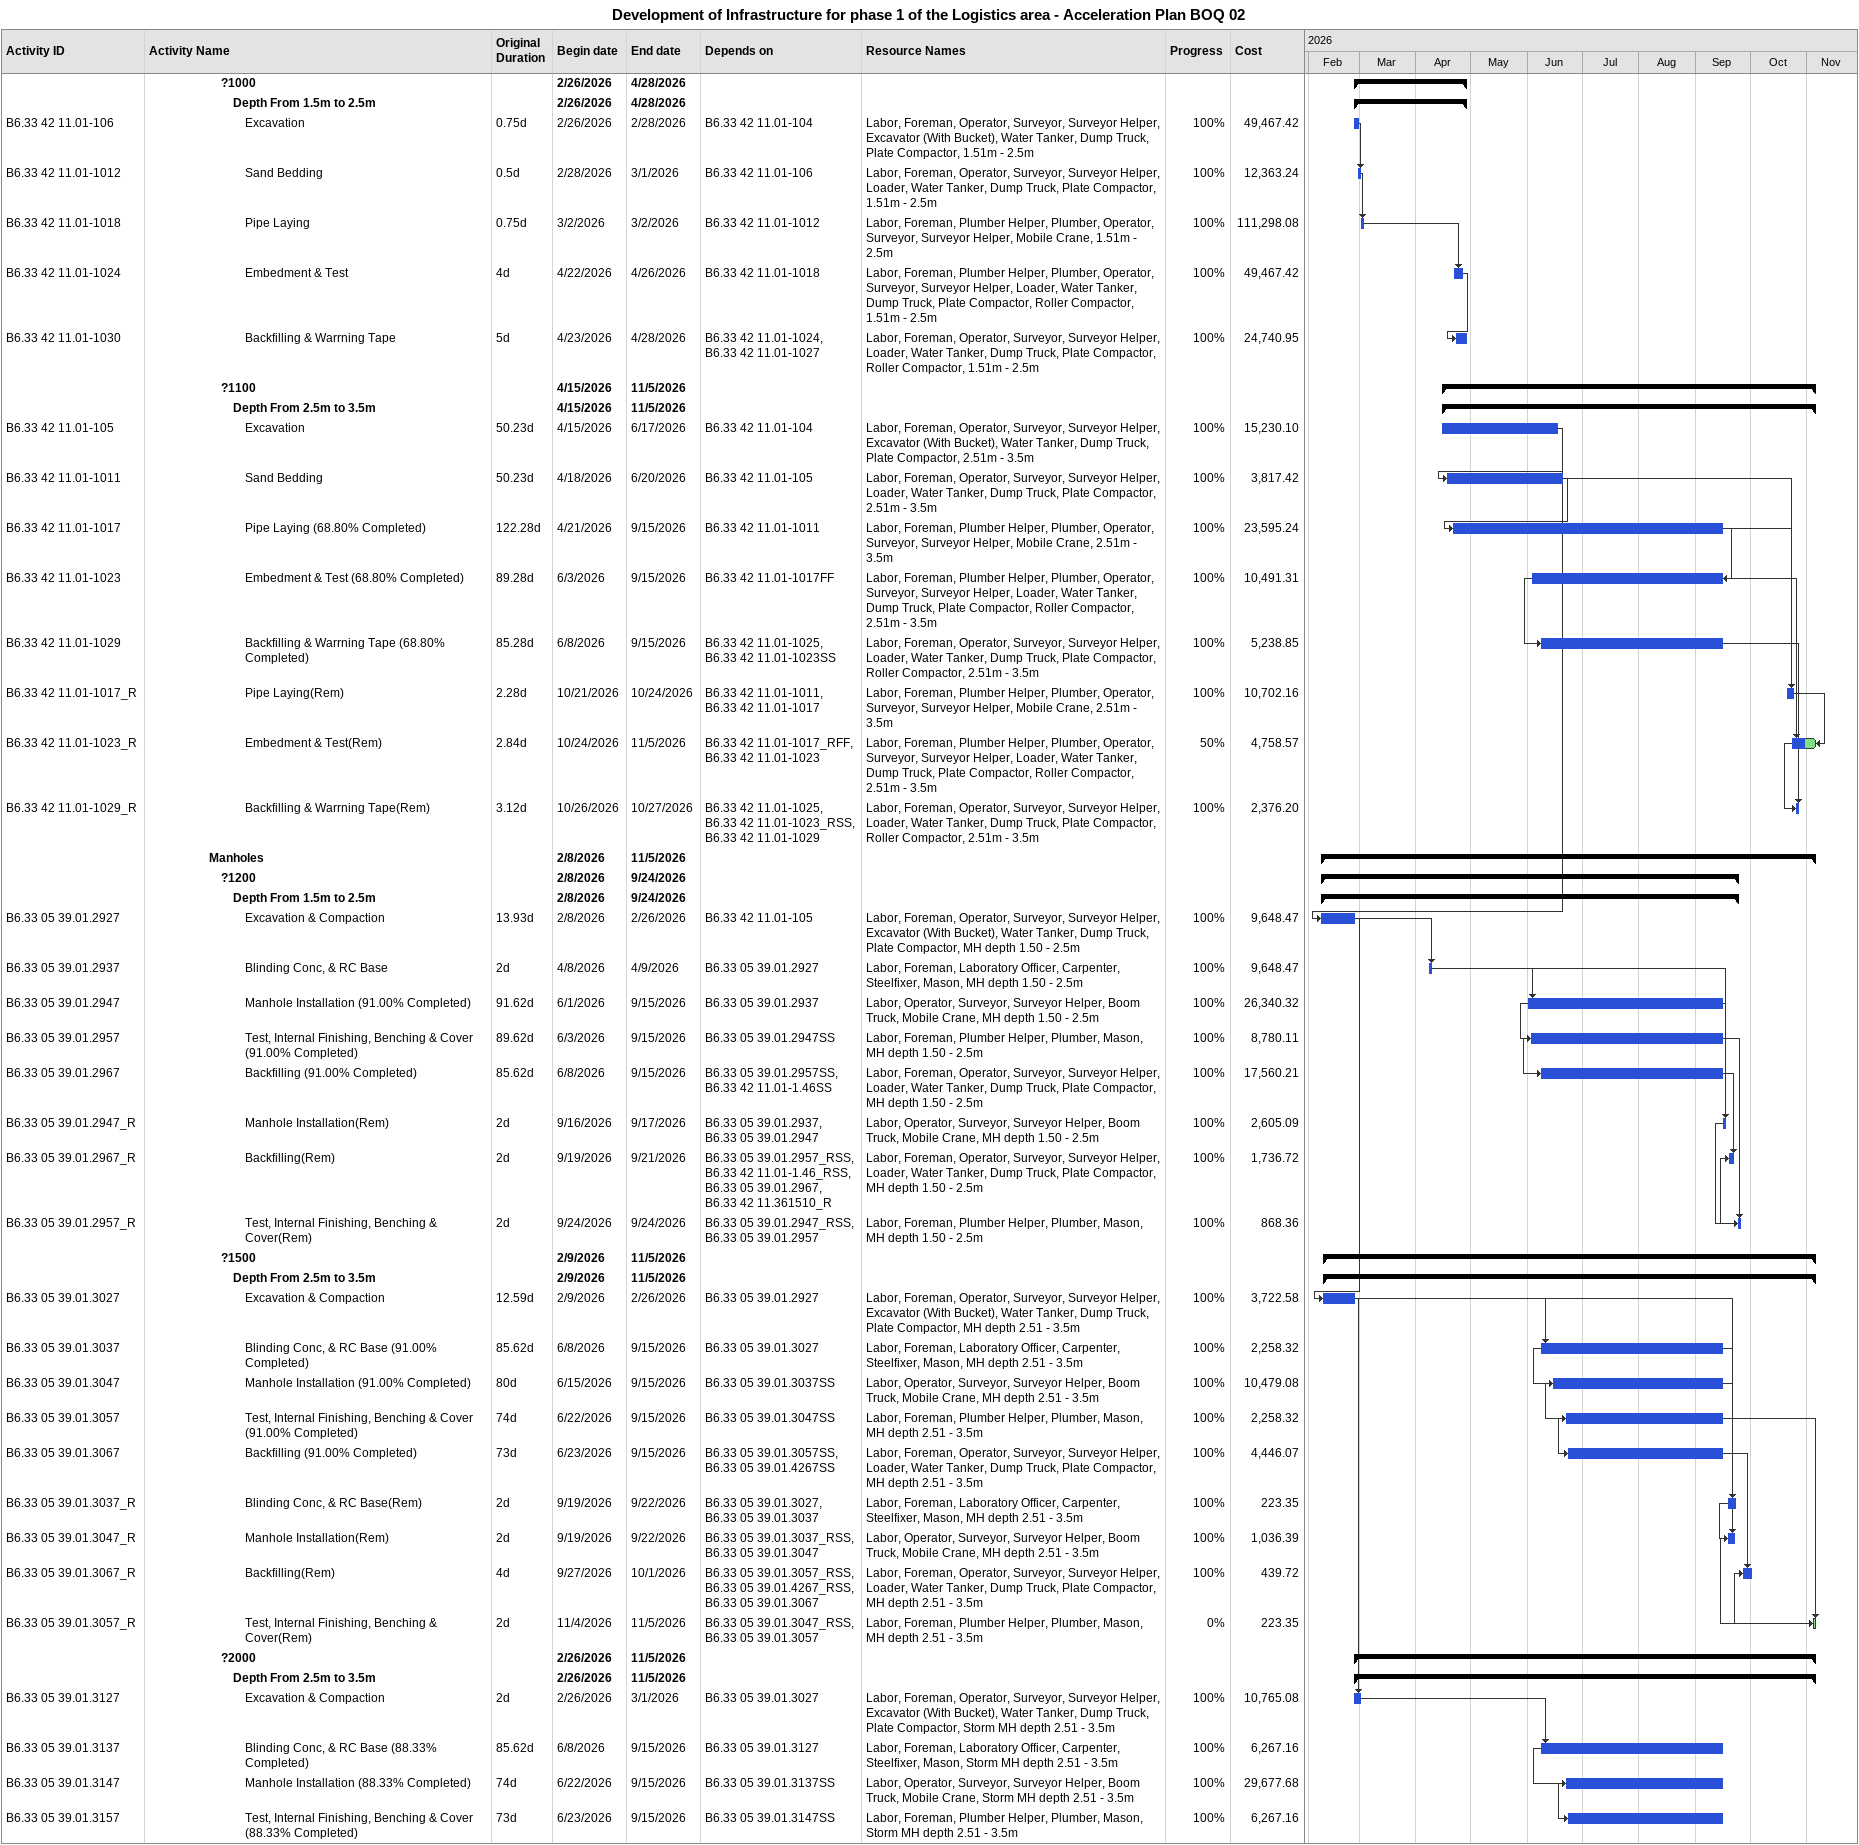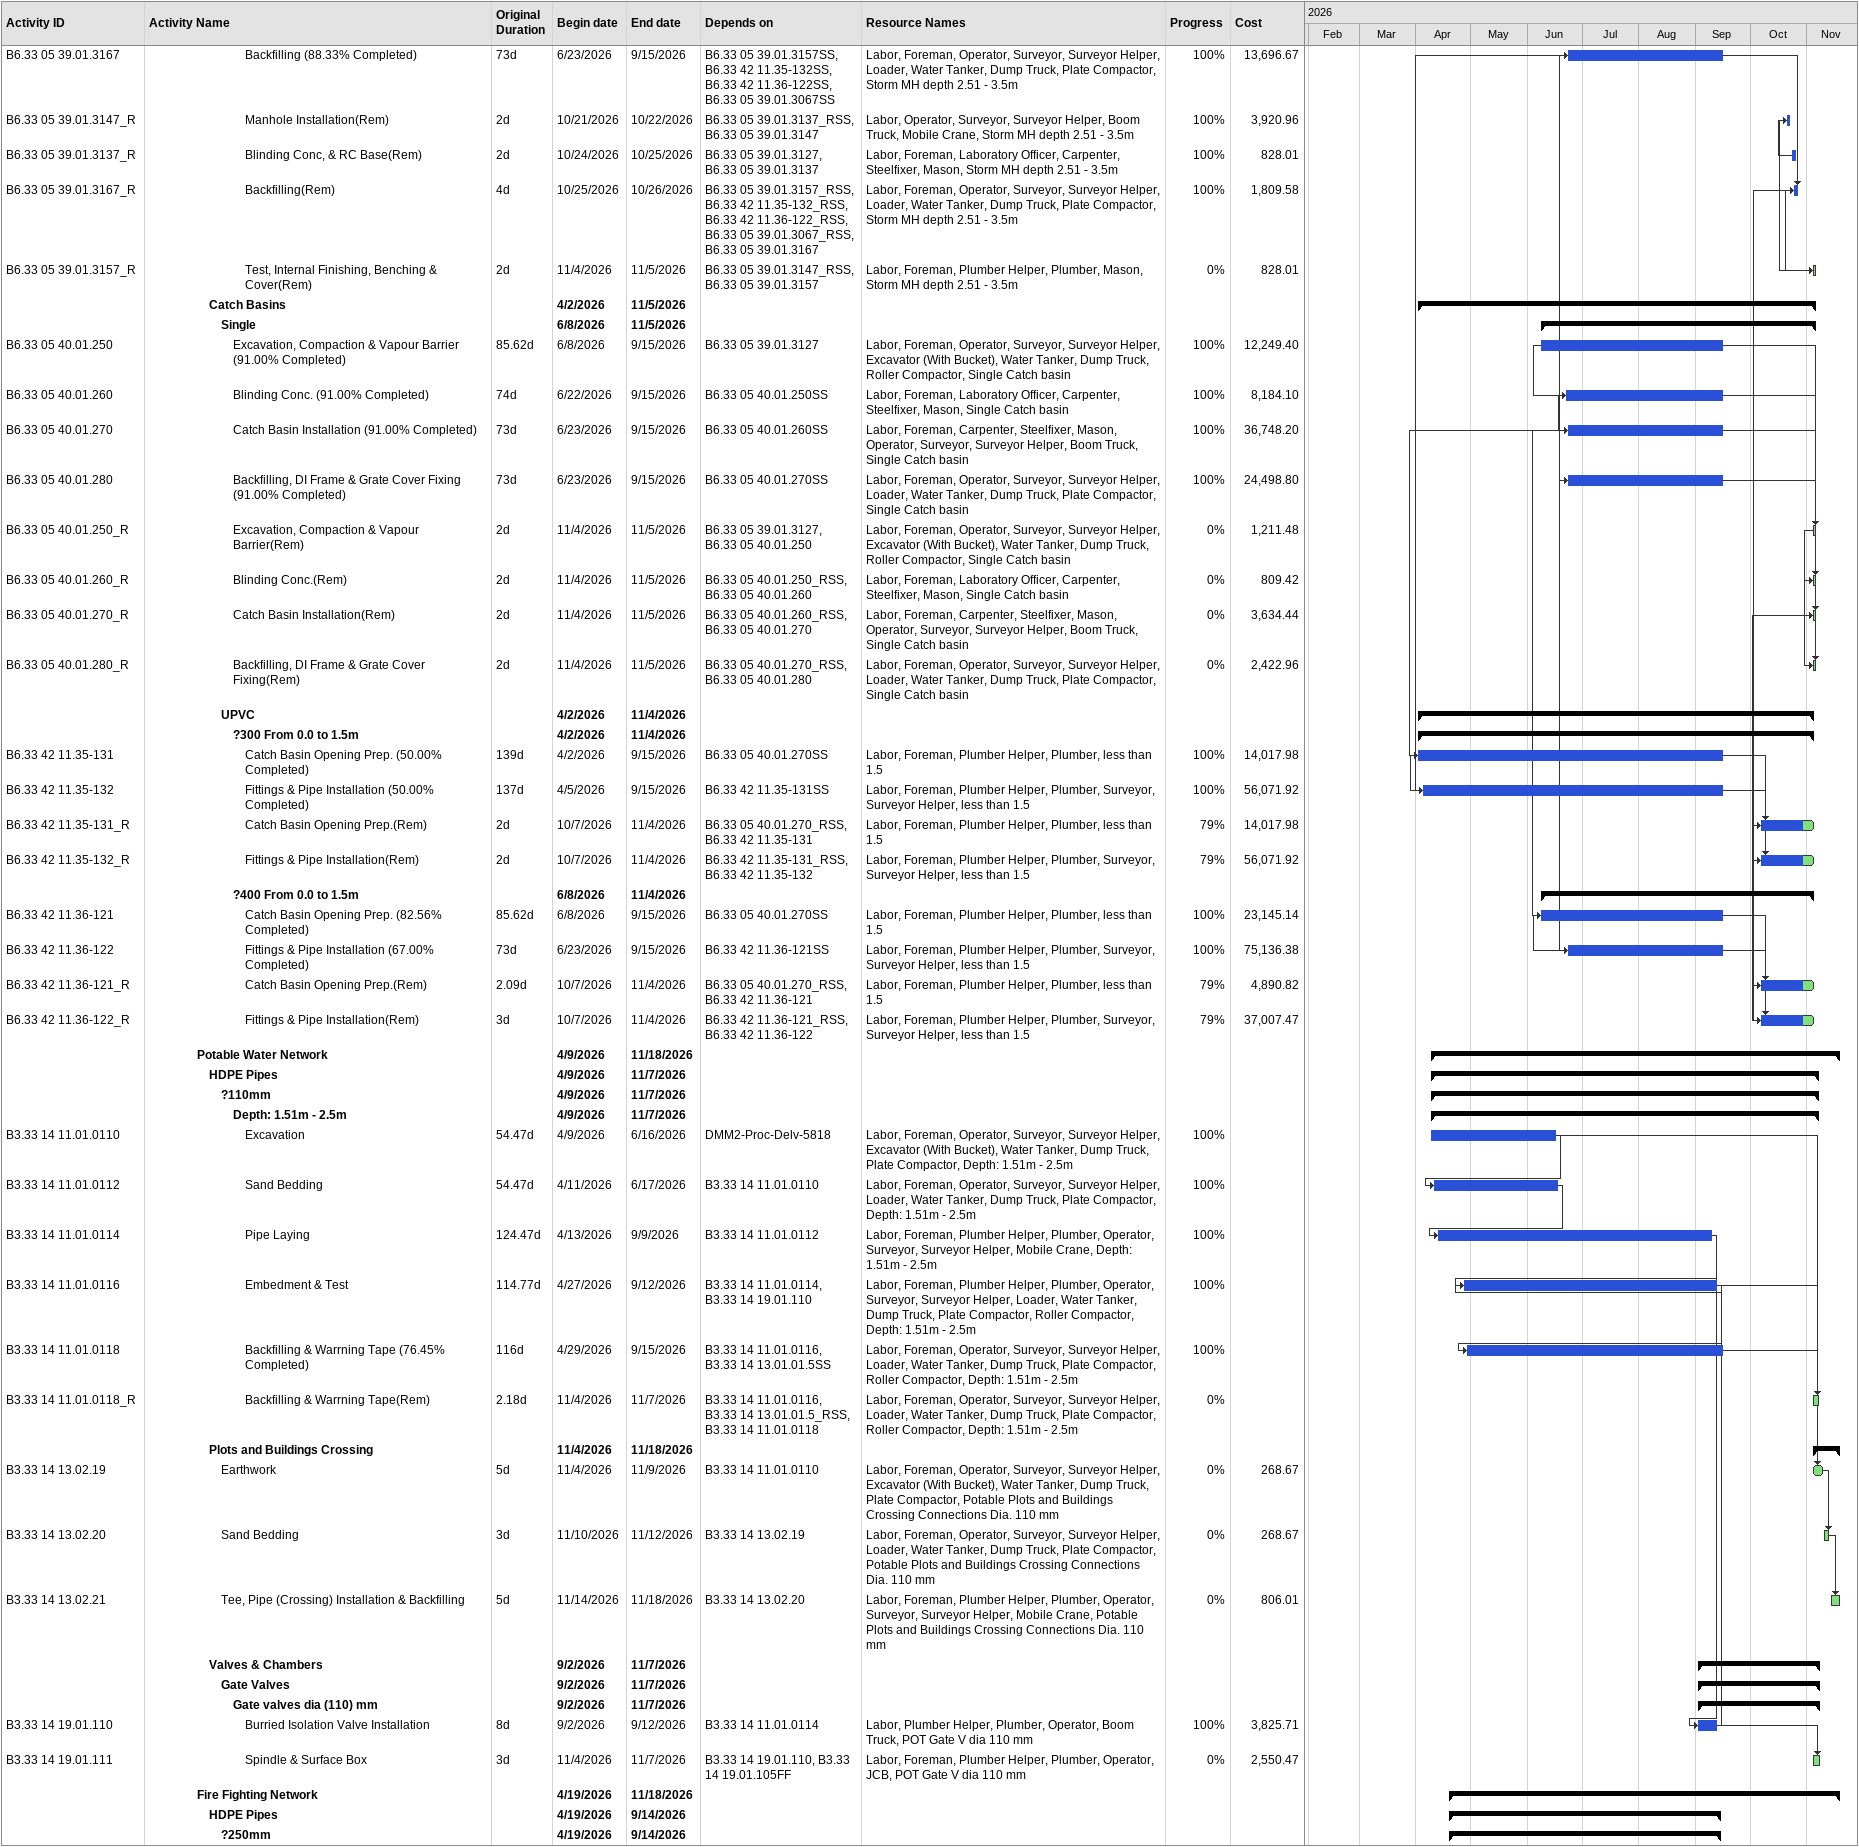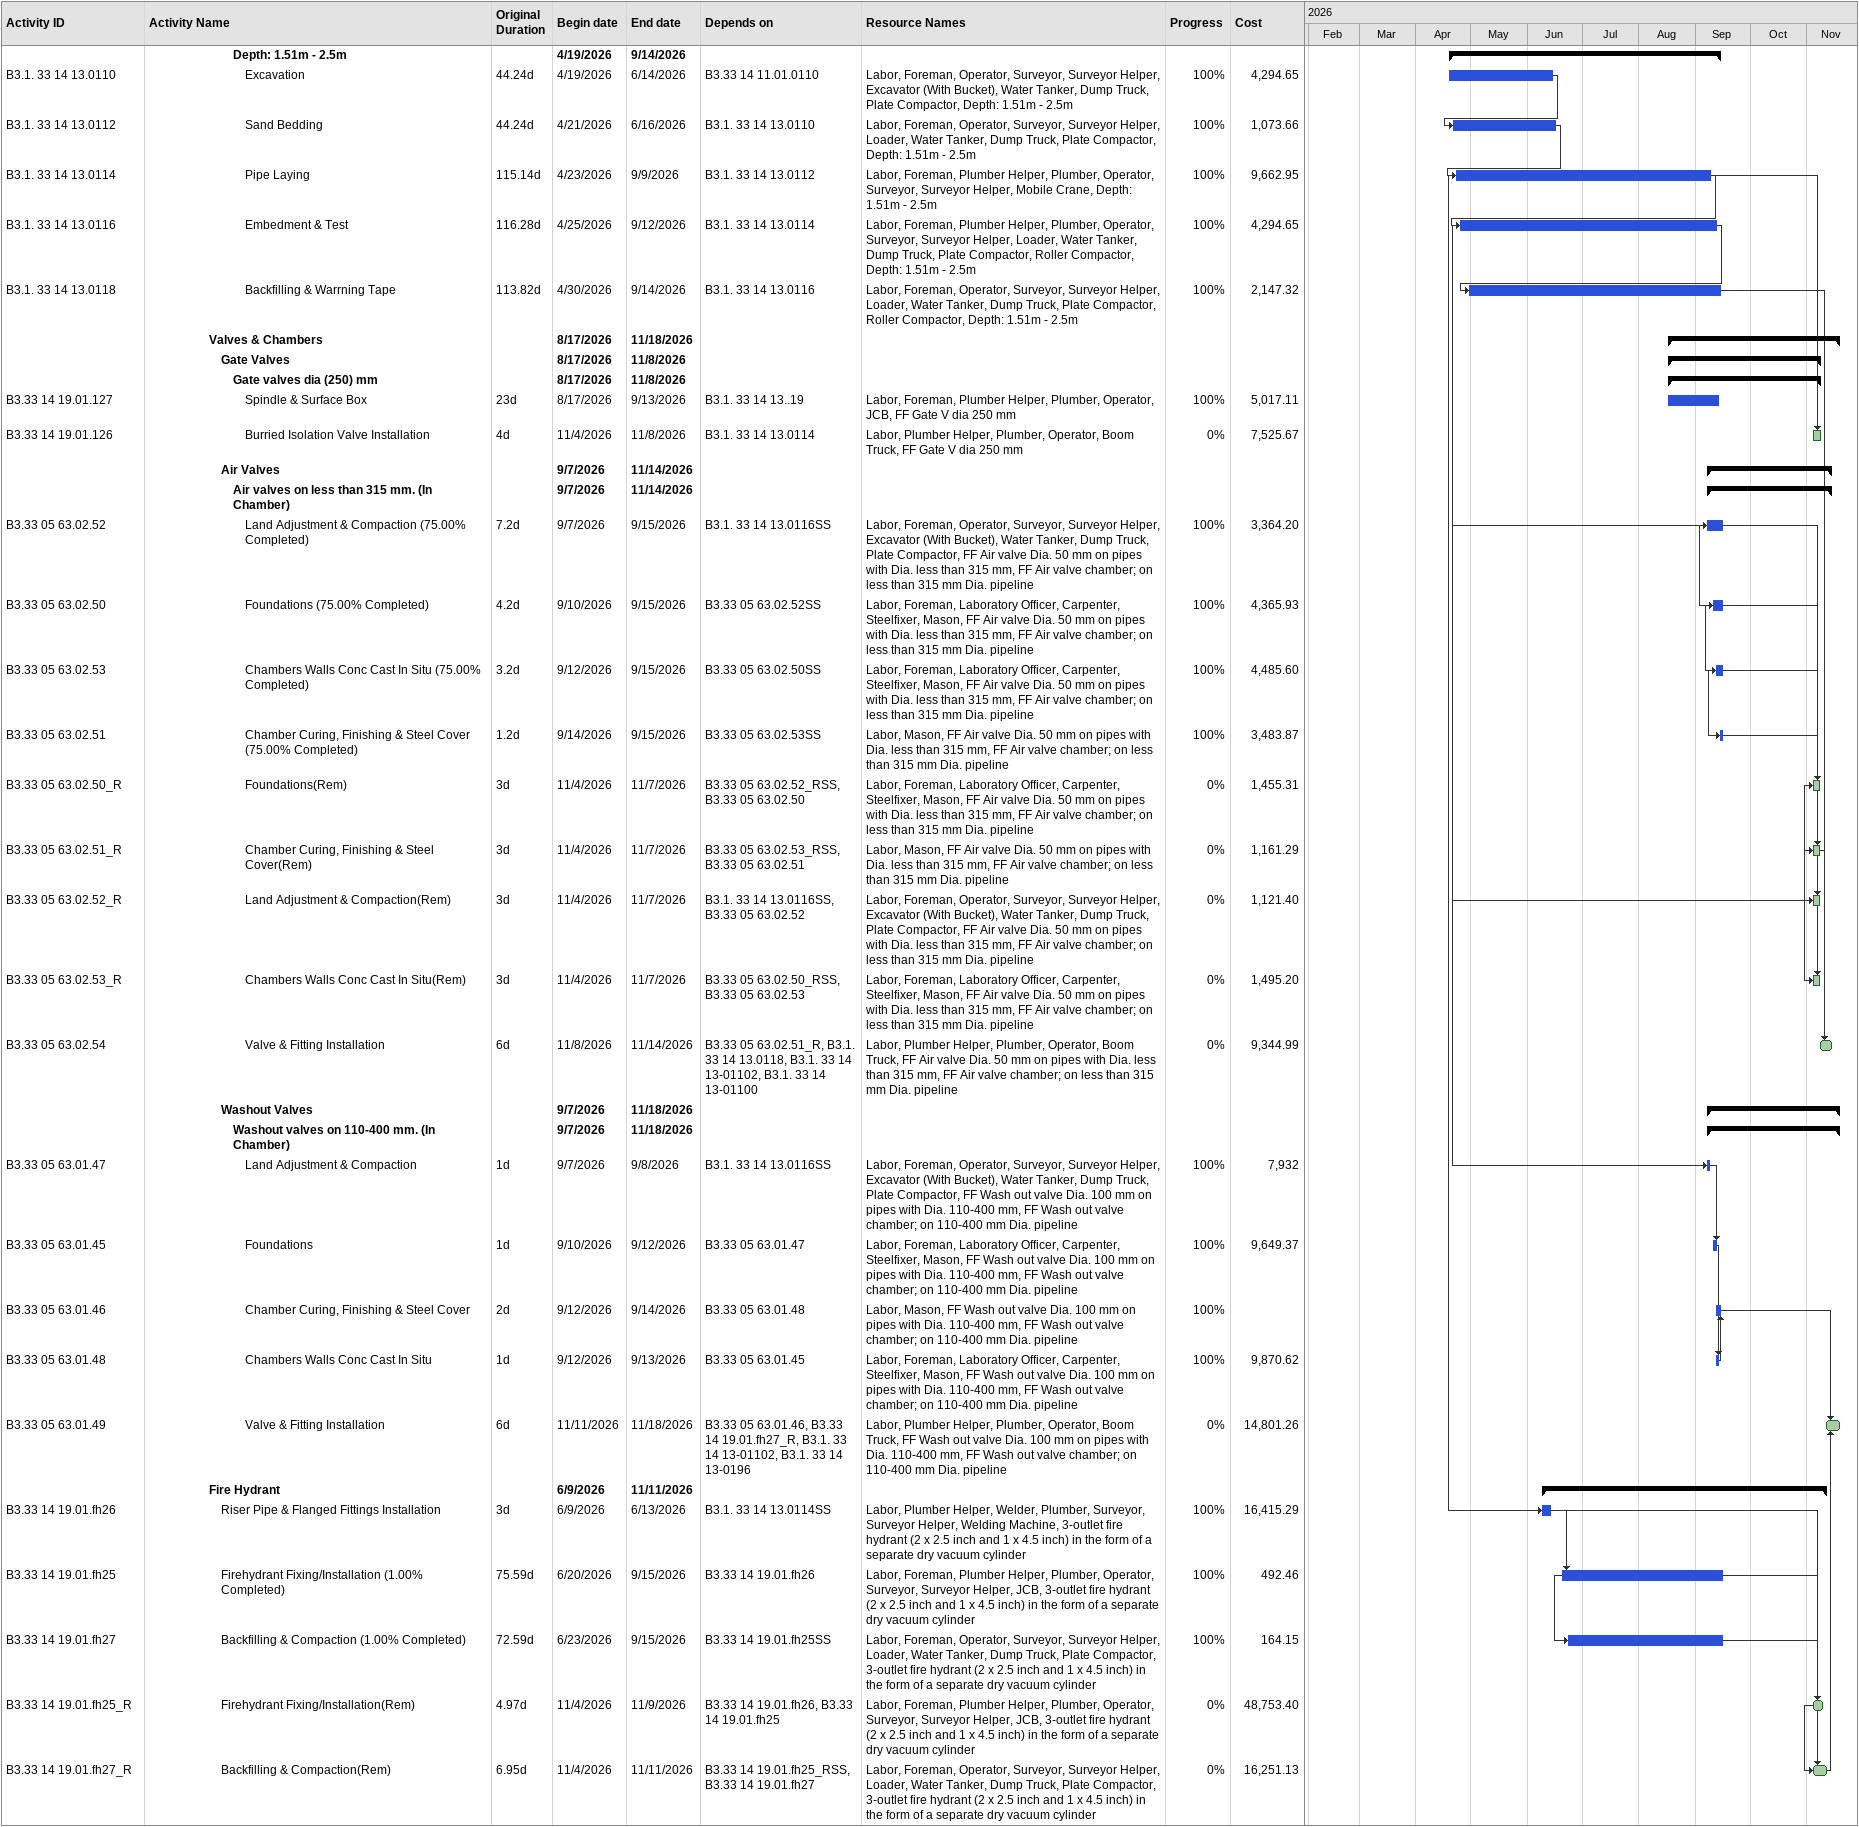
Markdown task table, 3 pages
Development of Infrastructure for phase 1 of the Logistics area - Acceleration Plan BOQ 02

| ID | Level | Task | Original duration | Start | Finish | Predecessors | Resources | % complete | Cost |
|---|---|---|---|---|---|---|---|---|---|
|  | 7 | **?1000** |  | 2026-02-26 | 2026-04-28 |  |  |  |  |
|  | 8 | **Depth From 1.5m to 2.5m** |  | 2026-02-26 | 2026-04-28 |  |  |  |  |
| B6.33 42 11.01-106 | 9 | Excavation | 0.75d | 2026-02-26 | 2026-02-28 | B6.33 42 11.01-104 | Labor, Foreman, Operator, Surveyor, Surveyor Helper, Excavator (With Bucket), Water Tanker, Dump Truck, Plate Compactor, 1.51m - 2.5m | 100 | 49467.42 |
| B6.33 42 11.01-1012 | 9 | Sand Bedding | 0.5d | 2026-02-28 | 2026-03-01 | B6.33 42 11.01-106 | Labor, Foreman, Operator, Surveyor, Surveyor Helper, Loader, Water Tanker, Dump Truck, Plate Compactor, 1.51m - 2.5m | 100 | 12363.24 |
| B6.33 42 11.01-1018 | 9 | Pipe Laying | 0.75d | 2026-03-02 | 2026-03-02 | B6.33 42 11.01-1012 | Labor, Foreman, Plumber Helper, Plumber, Operator, Surveyor, Surveyor Helper, Mobile Crane, 1.51m - 2.5m | 100 | 111298.08 |
| B6.33 42 11.01-1024 | 9 | Embedment & Test | 4d | 2026-04-22 | 2026-04-26 | B6.33 42 11.01-1018 | Labor, Foreman, Plumber Helper, Plumber, Operator, Surveyor, Surveyor Helper, Loader, Water Tanker, Dump Truck, Plate Compactor, Roller Compactor, 1.51m - 2.5m | 100 | 49467.42 |
| B6.33 42 11.01-1030 | 9 | Backfilling & Warrning Tape | 5d | 2026-04-23 | 2026-04-28 | B6.33 42 11.01-1024, B6.33 42 11.01-1027 | Labor, Foreman, Operator, Surveyor, Surveyor Helper, Loader, Water Tanker, Dump Truck, Plate Compactor, Roller Compactor, 1.51m - 2.5m | 100 | 24740.95 |
|  | 7 | **?1100** |  | 2026-04-15 | 2026-11-05 |  |  |  |  |
|  | 8 | **Depth From 2.5m to 3.5m** |  | 2026-04-15 | 2026-11-05 |  |  |  |  |
| B6.33 42 11.01-105 | 9 | Excavation | 50.23d | 2026-04-15 | 2026-06-17 | B6.33 42 11.01-104 | Labor, Foreman, Operator, Surveyor, Surveyor Helper, Excavator (With Bucket), Water Tanker, Dump Truck, Plate Compactor, 2.51m - 3.5m | 100 | 15230.10 |
| B6.33 42 11.01-1011 | 9 | Sand Bedding | 50.23d | 2026-04-18 | 2026-06-20 | B6.33 42 11.01-105 | Labor, Foreman, Operator, Surveyor, Surveyor Helper, Loader, Water Tanker, Dump Truck, Plate Compactor, 2.51m - 3.5m | 100 | 3817.42 |
| B6.33 42 11.01-1017 | 9 | Pipe Laying (68.80% Completed) | 122.28d | 2026-04-21 | 2026-09-15 | B6.33 42 11.01-1011 | Labor, Foreman, Plumber Helper, Plumber, Operator, Surveyor, Surveyor Helper, Mobile Crane, 2.51m - 3.5m | 100 | 23595.24 |
| B6.33 42 11.01-1023 | 9 | Embedment & Test (68.80% Completed) | 89.28d | 2026-06-03 | 2026-09-15 | B6.33 42 11.01-1017FF | Labor, Foreman, Plumber Helper, Plumber, Operator, Surveyor, Surveyor Helper, Loader, Water Tanker, Dump Truck, Plate Compactor, Roller Compactor, 2.51m - 3.5m | 100 | 10491.31 |
| B6.33 42 11.01-1029 | 9 | Backfilling & Warrning Tape (68.80% Completed) | 85.28d | 2026-06-08 | 2026-09-15 | B6.33 42 11.01-1025, B6.33 42 11.01-1023SS | Labor, Foreman, Operator, Surveyor, Surveyor Helper, Loader, Water Tanker, Dump Truck, Plate Compactor, Roller Compactor, 2.51m - 3.5m | 100 | 5238.85 |
| B6.33 42 11.01-1017_R | 9 | Pipe Laying(Rem) | 2.28d | 2026-10-21 | 2026-10-24 | B6.33 42 11.01-1011, B6.33 42 11.01-1017 | Labor, Foreman, Plumber Helper, Plumber, Operator, Surveyor, Surveyor Helper, Mobile Crane, 2.51m - 3.5m | 100 | 10702.16 |
| B6.33 42 11.01-1023_R | 9 | Embedment & Test(Rem) | 2.84d | 2026-10-24 | 2026-11-05 | B6.33 42 11.01-1017_RFF, B6.33 42 11.01-1023 | Labor, Foreman, Plumber Helper, Plumber, Operator, Surveyor, Surveyor Helper, Loader, Water Tanker, Dump Truck, Plate Compactor, Roller Compactor, 2.51m - 3.5m | 50 | 4758.57 |
| B6.33 42 11.01-1029_R | 9 | Backfilling & Warrning Tape(Rem) | 3.12d | 2026-10-26 | 2026-10-27 | B6.33 42 11.01-1025, B6.33 42 11.01-1023_RSS, B6.33 42 11.01-1029 | Labor, Foreman, Operator, Surveyor, Surveyor Helper, Loader, Water Tanker, Dump Truck, Plate Compactor, Roller Compactor, 2.51m - 3.5m | 100 | 2376.20 |
|  | 6 | **Manholes** |  | 2026-02-08 | 2026-11-05 |  |  |  |  |
|  | 7 | **?1200** |  | 2026-02-08 | 2026-09-24 |  |  |  |  |
|  | 8 | **Depth From 1.5m to 2.5m** |  | 2026-02-08 | 2026-09-24 |  |  |  |  |
| B6.33 05 39.01.2927 | 9 | Excavation & Compaction | 13.93d | 2026-02-08 | 2026-02-26 | B6.33 42 11.01-105 | Labor, Foreman, Operator, Surveyor, Surveyor Helper, Excavator (With Bucket), Water Tanker, Dump Truck, Plate Compactor, MH depth 1.50 - 2.5m | 100 | 9648.47 |
| B6.33 05 39.01.2937 | 9 | Blinding Conc, & RC Base | 2d | 2026-04-08 | 2026-04-09 | B6.33 05 39.01.2927 | Labor, Foreman, Laboratory Officer, Carpenter, Steelfixer, Mason, MH depth 1.50 - 2.5m | 100 | 9648.47 |
| B6.33 05 39.01.2947 | 9 | Manhole Installation (91.00% Completed) | 91.62d | 2026-06-01 | 2026-09-15 | B6.33 05 39.01.2937 | Labor, Operator, Surveyor, Surveyor Helper, Boom Truck, Mobile Crane, MH depth 1.50 - 2.5m | 100 | 26340.32 |
| B6.33 05 39.01.2957 | 9 | Test, Internal Finishing, Benching & Cover (91.00% Completed) | 89.62d | 2026-06-03 | 2026-09-15 | B6.33 05 39.01.2947SS | Labor, Foreman, Plumber Helper, Plumber, Mason, MH depth 1.50 - 2.5m | 100 | 8780.11 |
| B6.33 05 39.01.2967 | 9 | Backfilling (91.00% Completed) | 85.62d | 2026-06-08 | 2026-09-15 | B6.33 05 39.01.2957SS, B6.33 42 11.01-1.46SS | Labor, Foreman, Operator, Surveyor, Surveyor Helper, Loader, Water Tanker, Dump Truck, Plate Compactor, MH depth 1.50 - 2.5m | 100 | 17560.21 |
| B6.33 05 39.01.2947_R | 9 | Manhole Installation(Rem) | 2d | 2026-09-16 | 2026-09-17 | B6.33 05 39.01.2937, B6.33 05 39.01.2947 | Labor, Operator, Surveyor, Surveyor Helper, Boom Truck, Mobile Crane, MH depth 1.50 - 2.5m | 100 | 2605.09 |
| B6.33 05 39.01.2967_R | 9 | Backfilling(Rem) | 2d | 2026-09-19 | 2026-09-21 | B6.33 05 39.01.2957_RSS, B6.33 42 11.01-1.46_RSS, B6.33 05 39.01.2967, B6.33 42 11.361510_R | Labor, Foreman, Operator, Surveyor, Surveyor Helper, Loader, Water Tanker, Dump Truck, Plate Compactor, MH depth 1.50 - 2.5m | 100 | 1736.72 |
| B6.33 05 39.01.2957_R | 9 | Test, Internal Finishing, Benching & Cover(Rem) | 2d | 2026-09-24 | 2026-09-24 | B6.33 05 39.01.2947_RSS, B6.33 05 39.01.2957 | Labor, Foreman, Plumber Helper, Plumber, Mason, MH depth 1.50 - 2.5m | 100 | 868.36 |
|  | 7 | **?1500** |  | 2026-02-09 | 2026-11-05 |  |  |  |  |
|  | 8 | **Depth From 2.5m to 3.5m** |  | 2026-02-09 | 2026-11-05 |  |  |  |  |
| B6.33 05 39.01.3027 | 9 | Excavation & Compaction | 12.59d | 2026-02-09 | 2026-02-26 | B6.33 05 39.01.2927 | Labor, Foreman, Operator, Surveyor, Surveyor Helper, Excavator (With Bucket), Water Tanker, Dump Truck, Plate Compactor, MH depth 2.51 - 3.5m | 100 | 3722.58 |
| B6.33 05 39.01.3037 | 9 | Blinding Conc, & RC Base (91.00% Completed) | 85.62d | 2026-06-08 | 2026-09-15 | B6.33 05 39.01.3027 | Labor, Foreman, Laboratory Officer, Carpenter, Steelfixer, Mason, MH depth 2.51 - 3.5m | 100 | 2258.32 |
| B6.33 05 39.01.3047 | 9 | Manhole Installation (91.00% Completed) | 80d | 2026-06-15 | 2026-09-15 | B6.33 05 39.01.3037SS | Labor, Operator, Surveyor, Surveyor Helper, Boom Truck, Mobile Crane, MH depth 2.51 - 3.5m | 100 | 10479.08 |
| B6.33 05 39.01.3057 | 9 | Test, Internal Finishing, Benching & Cover (91.00% Completed) | 74d | 2026-06-22 | 2026-09-15 | B6.33 05 39.01.3047SS | Labor, Foreman, Plumber Helper, Plumber, Mason, MH depth 2.51 - 3.5m | 100 | 2258.32 |
| B6.33 05 39.01.3067 | 9 | Backfilling (91.00% Completed) | 73d | 2026-06-23 | 2026-09-15 | B6.33 05 39.01.3057SS, B6.33 05 39.01.4267SS | Labor, Foreman, Operator, Surveyor, Surveyor Helper, Loader, Water Tanker, Dump Truck, Plate Compactor, MH depth 2.51 - 3.5m | 100 | 4446.07 |
| B6.33 05 39.01.3037_R | 9 | Blinding Conc, & RC Base(Rem) | 2d | 2026-09-19 | 2026-09-22 | B6.33 05 39.01.3027, B6.33 05 39.01.3037 | Labor, Foreman, Laboratory Officer, Carpenter, Steelfixer, Mason, MH depth 2.51 - 3.5m | 100 | 223.35 |
| B6.33 05 39.01.3047_R | 9 | Manhole Installation(Rem) | 2d | 2026-09-19 | 2026-09-22 | B6.33 05 39.01.3037_RSS, B6.33 05 39.01.3047 | Labor, Operator, Surveyor, Surveyor Helper, Boom Truck, Mobile Crane, MH depth 2.51 - 3.5m | 100 | 1036.39 |
| B6.33 05 39.01.3067_R | 9 | Backfilling(Rem) | 4d | 2026-09-27 | 2026-10-01 | B6.33 05 39.01.3057_RSS, B6.33 05 39.01.4267_RSS, B6.33 05 39.01.3067 | Labor, Foreman, Operator, Surveyor, Surveyor Helper, Loader, Water Tanker, Dump Truck, Plate Compactor, MH depth 2.51 - 3.5m | 100 | 439.72 |
| B6.33 05 39.01.3057_R | 9 | Test, Internal Finishing, Benching & Cover(Rem) | 2d | 2026-11-04 | 2026-11-05 | B6.33 05 39.01.3047_RSS, B6.33 05 39.01.3057 | Labor, Foreman, Plumber Helper, Plumber, Mason, MH depth 2.51 - 3.5m | 0 | 223.35 |
|  | 7 | **?2000** |  | 2026-02-26 | 2026-11-05 |  |  |  |  |
|  | 8 | **Depth From 2.5m to 3.5m** |  | 2026-02-26 | 2026-11-05 |  |  |  |  |
| B6.33 05 39.01.3127 | 9 | Excavation & Compaction | 2d | 2026-02-26 | 2026-03-01 | B6.33 05 39.01.3027 | Labor, Foreman, Operator, Surveyor, Surveyor Helper, Excavator (With Bucket), Water Tanker, Dump Truck, Plate Compactor, Storm MH depth 2.51 - 3.5m | 100 | 10765.08 |
| B6.33 05 39.01.3137 | 9 | Blinding Conc, & RC Base (88.33% Completed) | 85.62d | 2026-06-08 | 2026-09-15 | B6.33 05 39.01.3127 | Labor, Foreman, Laboratory Officer, Carpenter, Steelfixer, Mason, Storm MH depth 2.51 - 3.5m | 100 | 6267.16 |
| B6.33 05 39.01.3147 | 9 | Manhole Installation (88.33% Completed) | 74d | 2026-06-22 | 2026-09-15 | B6.33 05 39.01.3137SS | Labor, Operator, Surveyor, Surveyor Helper, Boom Truck, Mobile Crane, Storm MH depth 2.51 - 3.5m | 100 | 29677.68 |
| B6.33 05 39.01.3157 | 9 | Test, Internal Finishing, Benching & Cover (88.33% Completed) | 73d | 2026-06-23 | 2026-09-15 | B6.33 05 39.01.3147SS | Labor, Foreman, Plumber Helper, Plumber, Mason, Storm MH depth 2.51 - 3.5m | 100 | 6267.16 |
| B6.33 05 39.01.3167 | 9 | Backfilling (88.33% Completed) | 73d | 2026-06-23 | 2026-09-15 | B6.33 05 39.01.3157SS, B6.33 42 11.35-132SS, B6.33 42 11.36-122SS, B6.33 05 39.01.3067SS | Labor, Foreman, Operator, Surveyor, Surveyor Helper, Loader, Water Tanker, Dump Truck, Plate Compactor, Storm MH depth 2.51 - 3.5m | 100 | 13696.67 |
| B6.33 05 39.01.3147_R | 9 | Manhole Installation(Rem) | 2d | 2026-10-21 | 2026-10-22 | B6.33 05 39.01.3137_RSS, B6.33 05 39.01.3147 | Labor, Operator, Surveyor, Surveyor Helper, Boom Truck, Mobile Crane, Storm MH depth 2.51 - 3.5m | 100 | 3920.96 |
| B6.33 05 39.01.3137_R | 9 | Blinding Conc, & RC Base(Rem) | 2d | 2026-10-24 | 2026-10-25 | B6.33 05 39.01.3127, B6.33 05 39.01.3137 | Labor, Foreman, Laboratory Officer, Carpenter, Steelfixer, Mason, Storm MH depth 2.51 - 3.5m | 100 | 828.01 |
| B6.33 05 39.01.3167_R | 9 | Backfilling(Rem) | 4d | 2026-10-25 | 2026-10-26 | B6.33 05 39.01.3157_RSS, B6.33 42 11.35-132_RSS, B6.33 42 11.36-122_RSS, B6.33 05 39.01.3067_RSS, B6.33 05 39.01.3167 | Labor, Foreman, Operator, Surveyor, Surveyor Helper, Loader, Water Tanker, Dump Truck, Plate Compactor, Storm MH depth 2.51 - 3.5m | 100 | 1809.58 |
| B6.33 05 39.01.3157_R | 9 | Test, Internal Finishing, Benching & Cover(Rem) | 2d | 2026-11-04 | 2026-11-05 | B6.33 05 39.01.3147_RSS, B6.33 05 39.01.3157 | Labor, Foreman, Plumber Helper, Plumber, Mason, Storm MH depth 2.51 - 3.5m | 0 | 828.01 |
|  | 6 | **Catch Basins** |  | 2026-04-02 | 2026-11-05 |  |  |  |  |
|  | 7 | **Single** |  | 2026-06-08 | 2026-11-05 |  |  |  |  |
| B6.33 05 40.01.250 | 8 | Excavation, Compaction & Vapour Barrier (91.00% Completed) | 85.62d | 2026-06-08 | 2026-09-15 | B6.33 05 39.01.3127 | Labor, Foreman, Operator, Surveyor, Surveyor Helper, Excavator (With Bucket), Water Tanker, Dump Truck, Roller Compactor, Single Catch basin | 100 | 12249.40 |
| B6.33 05 40.01.260 | 8 | Blinding Conc. (91.00% Completed) | 74d | 2026-06-22 | 2026-09-15 | B6.33 05 40.01.250SS | Labor, Foreman, Laboratory Officer, Carpenter, Steelfixer, Mason, Single Catch basin | 100 | 8184.10 |
| B6.33 05 40.01.270 | 8 | Catch Basin Installation (91.00% Completed) | 73d | 2026-06-23 | 2026-09-15 | B6.33 05 40.01.260SS | Labor, Foreman, Carpenter, Steelfixer, Mason, Operator, Surveyor, Surveyor Helper, Boom Truck, Single Catch basin | 100 | 36748.20 |
| B6.33 05 40.01.280 | 8 | Backfilling, DI Frame & Grate Cover Fixing (91.00% Completed) | 73d | 2026-06-23 | 2026-09-15 | B6.33 05 40.01.270SS | Labor, Foreman, Operator, Surveyor, Surveyor Helper, Loader, Water Tanker, Dump Truck, Plate Compactor, Single Catch basin | 100 | 24498.80 |
| B6.33 05 40.01.250_R | 8 | Excavation, Compaction & Vapour Barrier(Rem) | 2d | 2026-11-04 | 2026-11-05 | B6.33 05 39.01.3127, B6.33 05 40.01.250 | Labor, Foreman, Operator, Surveyor, Surveyor Helper, Excavator (With Bucket), Water Tanker, Dump Truck, Roller Compactor, Single Catch basin | 0 | 1211.48 |
| B6.33 05 40.01.260_R | 8 | Blinding Conc.(Rem) | 2d | 2026-11-04 | 2026-11-05 | B6.33 05 40.01.250_RSS, B6.33 05 40.01.260 | Labor, Foreman, Laboratory Officer, Carpenter, Steelfixer, Mason, Single Catch basin | 0 | 809.42 |
| B6.33 05 40.01.270_R | 8 | Catch Basin Installation(Rem) | 2d | 2026-11-04 | 2026-11-05 | B6.33 05 40.01.260_RSS, B6.33 05 40.01.270 | Labor, Foreman, Carpenter, Steelfixer, Mason, Operator, Surveyor, Surveyor Helper, Boom Truck, Single Catch basin | 0 | 3634.44 |
| B6.33 05 40.01.280_R | 8 | Backfilling, DI Frame & Grate Cover Fixing(Rem) | 2d | 2026-11-04 | 2026-11-05 | B6.33 05 40.01.270_RSS, B6.33 05 40.01.280 | Labor, Foreman, Operator, Surveyor, Surveyor Helper, Loader, Water Tanker, Dump Truck, Plate Compactor, Single Catch basin | 0 | 2422.96 |
|  | 7 | **UPVC** |  | 2026-04-02 | 2026-11-04 |  |  |  |  |
|  | 8 | **?300 From 0.0 to 1.5m** |  | 2026-04-02 | 2026-11-04 |  |  |  |  |
| B6.33 42 11.35-131 | 9 | Catch Basin Opening Prep. (50.00% Completed) | 139d | 2026-04-02 | 2026-09-15 | B6.33 05 40.01.270SS | Labor, Foreman, Plumber Helper, Plumber, less than 1.5 | 100 | 14017.98 |
| B6.33 42 11.35-132 | 9 | Fittings & Pipe Installation (50.00% Completed) | 137d | 2026-04-05 | 2026-09-15 | B6.33 42 11.35-131SS | Labor, Foreman, Plumber Helper, Plumber, Surveyor, Surveyor Helper, less than 1.5 | 100 | 56071.92 |
| B6.33 42 11.35-131_R | 9 | Catch Basin Opening Prep.(Rem) | 2d | 2026-10-07 | 2026-11-04 | B6.33 05 40.01.270_RSS, B6.33 42 11.35-131 | Labor, Foreman, Plumber Helper, Plumber, less than 1.5 | 79 | 14017.98 |
| B6.33 42 11.35-132_R | 9 | Fittings & Pipe Installation(Rem) | 2d | 2026-10-07 | 2026-11-04 | B6.33 42 11.35-131_RSS, B6.33 42 11.35-132 | Labor, Foreman, Plumber Helper, Plumber, Surveyor, Surveyor Helper, less than 1.5 | 79 | 56071.92 |
|  | 8 | **?400 From 0.0 to 1.5m** |  | 2026-06-08 | 2026-11-04 |  |  |  |  |
| B6.33 42 11.36-121 | 9 | Catch Basin Opening Prep. (82.56% Completed) | 85.62d | 2026-06-08 | 2026-09-15 | B6.33 05 40.01.270SS | Labor, Foreman, Plumber Helper, Plumber, less than 1.5 | 100 | 23145.14 |
| B6.33 42 11.36-122 | 9 | Fittings & Pipe Installation (67.00% Completed) | 73d | 2026-06-23 | 2026-09-15 | B6.33 42 11.36-121SS | Labor, Foreman, Plumber Helper, Plumber, Surveyor, Surveyor Helper, less than 1.5 | 100 | 75136.38 |
| B6.33 42 11.36-121_R | 9 | Catch Basin Opening Prep.(Rem) | 2.09d | 2026-10-07 | 2026-11-04 | B6.33 05 40.01.270_RSS, B6.33 42 11.36-121 | Labor, Foreman, Plumber Helper, Plumber, less than 1.5 | 79 | 4890.82 |
| B6.33 42 11.36-122_R | 9 | Fittings & Pipe Installation(Rem) | 3d | 2026-10-07 | 2026-11-04 | B6.33 42 11.36-121_RSS, B6.33 42 11.36-122 | Labor, Foreman, Plumber Helper, Plumber, Surveyor, Surveyor Helper, less than 1.5 | 79 | 37007.47 |
|  | 5 | **Potable Water Network** |  | 2026-04-09 | 2026-11-18 |  |  |  |  |
|  | 6 | **HDPE Pipes** |  | 2026-04-09 | 2026-11-07 |  |  |  |  |
|  | 7 | **?110mm** |  | 2026-04-09 | 2026-11-07 |  |  |  |  |
|  | 8 | **Depth: 1.51m - 2.5m** |  | 2026-04-09 | 2026-11-07 |  |  |  |  |
| B3.33 14 11.01.0110 | 9 | Excavation | 54.47d | 2026-04-09 | 2026-06-16 | DMM2-Proc-Delv-5818 | Labor, Foreman, Operator, Surveyor, Surveyor Helper, Excavator (With Bucket), Water Tanker, Dump Truck, Plate Compactor, Depth: 1.51m - 2.5m | 100 |  |
| B3.33 14 11.01.0112 | 9 | Sand Bedding | 54.47d | 2026-04-11 | 2026-06-17 | B3.33 14 11.01.0110 | Labor, Foreman, Operator, Surveyor, Surveyor Helper, Loader, Water Tanker, Dump Truck, Plate Compactor, Depth: 1.51m - 2.5m | 100 |  |
| B3.33 14 11.01.0114 | 9 | Pipe Laying | 124.47d | 2026-04-13 | 2026-09-09 | B3.33 14 11.01.0112 | Labor, Foreman, Plumber Helper, Plumber, Operator, Surveyor, Surveyor Helper, Mobile Crane, Depth: 1.51m - 2.5m | 100 |  |
| B3.33 14 11.01.0116 | 9 | Embedment & Test | 114.77d | 2026-04-27 | 2026-09-12 | B3.33 14 11.01.0114, B3.33 14 19.01.110 | Labor, Foreman, Plumber Helper, Plumber, Operator, Surveyor, Surveyor Helper, Loader, Water Tanker, Dump Truck, Plate Compactor, Roller Compactor, Depth: 1.51m - 2.5m | 100 |  |
| B3.33 14 11.01.0118 | 9 | Backfilling & Warrning Tape (76.45% Completed) | 116d | 2026-04-29 | 2026-09-15 | B3.33 14 11.01.0116, B3.33 14 13.01.01.5SS | Labor, Foreman, Operator, Surveyor, Surveyor Helper, Loader, Water Tanker, Dump Truck, Plate Compactor, Roller Compactor, Depth: 1.51m - 2.5m | 100 |  |
| B3.33 14 11.01.0118_R | 9 | Backfilling & Warrning Tape(Rem) | 2.18d | 2026-11-04 | 2026-11-07 | B3.33 14 11.01.0116, B3.33 14 13.01.01.5_RSS, B3.33 14 11.01.0118 | Labor, Foreman, Operator, Surveyor, Surveyor Helper, Loader, Water Tanker, Dump Truck, Plate Compactor, Roller Compactor, Depth: 1.51m - 2.5m | 0 |  |
|  | 6 | **Plots and Buildings Crossing** |  | 2026-11-04 | 2026-11-18 |  |  |  |  |
| B3.33 14 13.02.19 | 7 | Earthwork | 5d | 2026-11-04 | 2026-11-09 | B3.33 14 11.01.0110 | Labor, Foreman, Operator, Surveyor, Surveyor Helper, Excavator (With Bucket), Water Tanker, Dump Truck, Plate Compactor, Potable Plots and Buildings Crossing Connections Dia. 110 mm | 0 | 268.67 |
| B3.33 14 13.02.20 | 7 | Sand Bedding | 3d | 2026-11-10 | 2026-11-12 | B3.33 14 13.02.19 | Labor, Foreman, Operator, Surveyor, Surveyor Helper, Loader, Water Tanker, Dump Truck, Plate Compactor, Potable Plots and Buildings Crossing Connections Dia. 110 mm | 0 | 268.67 |
| B3.33 14 13.02.21 | 7 | Tee, Pipe (Crossing) Installation & Backfilling | 5d | 2026-11-14 | 2026-11-18 | B3.33 14 13.02.20 | Labor, Foreman, Plumber Helper, Plumber, Operator, Surveyor, Surveyor Helper, Mobile Crane, Potable Plots and Buildings Crossing Connections Dia. 110 mm | 0 | 806.01 |
|  | 6 | **Valves & Chambers** |  | 2026-09-02 | 2026-11-07 |  |  |  |  |
|  | 7 | **Gate Valves** |  | 2026-09-02 | 2026-11-07 |  |  |  |  |
|  | 8 | **Gate valves dia (110) mm** |  | 2026-09-02 | 2026-11-07 |  |  |  |  |
| B3.33 14 19.01.110 | 9 | Burried Isolation Valve Installation | 8d | 2026-09-02 | 2026-09-12 | B3.33 14 11.01.0114 | Labor, Plumber Helper, Plumber, Operator, Boom Truck, POT Gate V dia 110 mm | 100 | 3825.71 |
| B3.33 14 19.01.111 | 9 | Spindle & Surface Box | 3d | 2026-11-04 | 2026-11-07 | B3.33 14 19.01.110, B3.33 14 19.01.105FF | Labor, Foreman, Plumber Helper, Plumber, Operator, JCB, POT Gate V dia 110 mm | 0 | 2550.47 |
|  | 5 | **Fire Fighting Network** |  | 2026-04-19 | 2026-11-18 |  |  |  |  |
|  | 6 | **HDPE Pipes** |  | 2026-04-19 | 2026-09-14 |  |  |  |  |
|  | 7 | **?250mm** |  | 2026-04-19 | 2026-09-14 |  |  |  |  |
|  | 8 | **Depth: 1.51m - 2.5m** |  | 2026-04-19 | 2026-09-14 |  |  |  |  |
| B3.1. 33 14 13.0110 | 9 | Excavation | 44.24d | 2026-04-19 | 2026-06-14 | B3.33 14 11.01.0110 | Labor, Foreman, Operator, Surveyor, Surveyor Helper, Excavator (With Bucket), Water Tanker, Dump Truck, Plate Compactor, Depth: 1.51m - 2.5m | 100 | 4294.65 |
| B3.1. 33 14 13.0112 | 9 | Sand Bedding | 44.24d | 2026-04-21 | 2026-06-16 | B3.1. 33 14 13.0110 | Labor, Foreman, Operator, Surveyor, Surveyor Helper, Loader, Water Tanker, Dump Truck, Plate Compactor, Depth: 1.51m - 2.5m | 100 | 1073.66 |
| B3.1. 33 14 13.0114 | 9 | Pipe Laying | 115.14d | 2026-04-23 | 2026-09-09 | B3.1. 33 14 13.0112 | Labor, Foreman, Plumber Helper, Plumber, Operator, Surveyor, Surveyor Helper, Mobile Crane, Depth: 1.51m - 2.5m | 100 | 9662.95 |
| B3.1. 33 14 13.0116 | 9 | Embedment & Test | 116.28d | 2026-04-25 | 2026-09-12 | B3.1. 33 14 13.0114 | Labor, Foreman, Plumber Helper, Plumber, Operator, Surveyor, Surveyor Helper, Loader, Water Tanker, Dump Truck, Plate Compactor, Roller Compactor, Depth: 1.51m - 2.5m | 100 | 4294.65 |
| B3.1. 33 14 13.0118 | 9 | Backfilling & Warrning Tape | 113.82d | 2026-04-30 | 2026-09-14 | B3.1. 33 14 13.0116 | Labor, Foreman, Operator, Surveyor, Surveyor Helper, Loader, Water Tanker, Dump Truck, Plate Compactor, Roller Compactor, Depth: 1.51m - 2.5m | 100 | 2147.32 |
|  | 6 | **Valves & Chambers** |  | 2026-08-17 | 2026-11-18 |  |  |  |  |
|  | 7 | **Gate Valves** |  | 2026-08-17 | 2026-11-08 |  |  |  |  |
|  | 8 | **Gate valves dia (250) mm** |  | 2026-08-17 | 2026-11-08 |  |  |  |  |
| B3.33 14 19.01.127 | 9 | Spindle & Surface Box | 23d | 2026-08-17 | 2026-09-13 | B3.1. 33 14 13..19 | Labor, Foreman, Plumber Helper, Plumber, Operator, JCB, FF Gate V dia 250 mm | 100 | 5017.11 |
| B3.33 14 19.01.126 | 9 | Burried Isolation Valve Installation | 4d | 2026-11-04 | 2026-11-08 | B3.1. 33 14 13.0114 | Labor, Plumber Helper, Plumber, Operator, Boom Truck, FF Gate V dia 250 mm | 0 | 7525.67 |
|  | 7 | **Air Valves** |  | 2026-09-07 | 2026-11-14 |  |  |  |  |
|  | 8 | **Air valves on less than 315 mm. (In Chamber)** |  | 2026-09-07 | 2026-11-14 |  |  |  |  |
| B3.33 05 63.02.52 | 9 | Land Adjustment & Compaction (75.00% Completed) | 7.2d | 2026-09-07 | 2026-09-15 | B3.1. 33 14 13.0116SS | Labor, Foreman, Operator, Surveyor, Surveyor Helper, Excavator (With Bucket), Water Tanker, Dump Truck, Plate Compactor, FF Air valve Dia. 50 mm on pipes with Dia. less than 315 mm, FF Air valve chamber; on less than 315 mm Dia. pipeline | 100 | 3364.20 |
| B3.33 05 63.02.50 | 9 | Foundations (75.00% Completed) | 4.2d | 2026-09-10 | 2026-09-15 | B3.33 05 63.02.52SS | Labor, Foreman, Laboratory Officer, Carpenter, Steelfixer, Mason, FF Air valve Dia. 50 mm on pipes with Dia. less than 315 mm, FF Air valve chamber; on less than 315 mm Dia. pipeline | 100 | 4365.93 |
| B3.33 05 63.02.53 | 9 | Chambers Walls Conc Cast In Situ (75.00% Completed) | 3.2d | 2026-09-12 | 2026-09-15 | B3.33 05 63.02.50SS | Labor, Foreman, Laboratory Officer, Carpenter, Steelfixer, Mason, FF Air valve Dia. 50 mm on pipes with Dia. less than 315 mm, FF Air valve chamber; on less than 315 mm Dia. pipeline | 100 | 4485.60 |
| B3.33 05 63.02.51 | 9 | Chamber Curing, Finishing & Steel Cover (75.00% Completed) | 1.2d | 2026-09-14 | 2026-09-15 | B3.33 05 63.02.53SS | Labor, Mason, FF Air valve Dia. 50 mm on pipes with Dia. less than 315 mm, FF Air valve chamber; on less than 315 mm Dia. pipeline | 100 | 3483.87 |
| B3.33 05 63.02.50_R | 9 | Foundations(Rem) | 3d | 2026-11-04 | 2026-11-07 | B3.33 05 63.02.52_RSS, B3.33 05 63.02.50 | Labor, Foreman, Laboratory Officer, Carpenter, Steelfixer, Mason, FF Air valve Dia. 50 mm on pipes with Dia. less than 315 mm, FF Air valve chamber; on less than 315 mm Dia. pipeline | 0 | 1455.31 |
| B3.33 05 63.02.51_R | 9 | Chamber Curing, Finishing & Steel Cover(Rem) | 3d | 2026-11-04 | 2026-11-07 | B3.33 05 63.02.53_RSS, B3.33 05 63.02.51 | Labor, Mason, FF Air valve Dia. 50 mm on pipes with Dia. less than 315 mm, FF Air valve chamber; on less than 315 mm Dia. pipeline | 0 | 1161.29 |
| B3.33 05 63.02.52_R | 9 | Land Adjustment & Compaction(Rem) | 3d | 2026-11-04 | 2026-11-07 | B3.1. 33 14 13.0116SS, B3.33 05 63.02.52 | Labor, Foreman, Operator, Surveyor, Surveyor Helper, Excavator (With Bucket), Water Tanker, Dump Truck, Plate Compactor, FF Air valve Dia. 50 mm on pipes with Dia. less than 315 mm, FF Air valve chamber; on less than 315 mm Dia. pipeline | 0 | 1121.40 |
| B3.33 05 63.02.53_R | 9 | Chambers Walls Conc Cast In Situ(Rem) | 3d | 2026-11-04 | 2026-11-07 | B3.33 05 63.02.50_RSS, B3.33 05 63.02.53 | Labor, Foreman, Laboratory Officer, Carpenter, Steelfixer, Mason, FF Air valve Dia. 50 mm on pipes with Dia. less than 315 mm, FF Air valve chamber; on less than 315 mm Dia. pipeline | 0 | 1495.20 |
| B3.33 05 63.02.54 | 9 | Valve & Fitting Installation | 6d | 2026-11-08 | 2026-11-14 | B3.33 05 63.02.51_R, B3.1. 33 14 13.0118, B3.1. 33 14 13-01102, B3.1. 33 14 13-01100 | Labor, Plumber Helper, Plumber, Operator, Boom Truck, FF Air valve Dia. 50 mm on pipes with Dia. less than 315 mm, FF Air valve chamber; on less than 315 mm Dia. pipeline | 0 | 9344.99 |
|  | 7 | **Washout Valves** |  | 2026-09-07 | 2026-11-18 |  |  |  |  |
|  | 8 | **Washout valves on 110-400 mm. (In Chamber)** |  | 2026-09-07 | 2026-11-18 |  |  |  |  |
| B3.33 05 63.01.47 | 9 | Land Adjustment & Compaction | 1d | 2026-09-07 | 2026-09-08 | B3.1. 33 14 13.0116SS | Labor, Foreman, Operator, Surveyor, Surveyor Helper, Excavator (With Bucket), Water Tanker, Dump Truck, Plate Compactor, FF Wash out valve Dia. 100 mm on pipes with Dia. 110-400 mm, FF Wash out valve chamber; on 110-400 mm Dia. pipeline | 100 | 7932 |
| B3.33 05 63.01.45 | 9 | Foundations | 1d | 2026-09-10 | 2026-09-12 | B3.33 05 63.01.47 | Labor, Foreman, Laboratory Officer, Carpenter, Steelfixer, Mason, FF Wash out valve Dia. 100 mm on pipes with Dia. 110-400 mm, FF Wash out valve chamber; on 110-400 mm Dia. pipeline | 100 | 9649.37 |
| B3.33 05 63.01.46 | 9 | Chamber Curing, Finishing & Steel Cover | 2d | 2026-09-12 | 2026-09-14 | B3.33 05 63.01.48 | Labor, Mason, FF Wash out valve Dia. 100 mm on pipes with Dia. 110-400 mm, FF Wash out valve chamber; on 110-400 mm Dia. pipeline | 100 |  |
| B3.33 05 63.01.48 | 9 | Chambers Walls Conc Cast In Situ | 1d | 2026-09-12 | 2026-09-13 | B3.33 05 63.01.45 | Labor, Foreman, Laboratory Officer, Carpenter, Steelfixer, Mason, FF Wash out valve Dia. 100 mm on pipes with Dia. 110-400 mm, FF Wash out valve chamber; on 110-400 mm Dia. pipeline | 100 | 9870.62 |
| B3.33 05 63.01.49 | 9 | Valve & Fitting Installation | 6d | 2026-11-11 | 2026-11-18 | B3.33 05 63.01.46, B3.33 14 19.01.fh27_R, B3.1. 33 14 13-01102, B3.1. 33 14 13-0196 | Labor, Plumber Helper, Plumber, Operator, Boom Truck, FF Wash out valve Dia. 100 mm on pipes with Dia. 110-400 mm, FF Wash out valve chamber; on 110-400 mm Dia. pipeline | 0 | 14801.26 |
|  | 6 | **Fire Hydrant** |  | 2026-06-09 | 2026-11-11 |  |  |  |  |
| B3.33 14 19.01.fh26 | 7 | Riser Pipe & Flanged Fittings Installation | 3d | 2026-06-09 | 2026-06-13 | B3.1. 33 14 13.0114SS | Labor, Plumber Helper, Welder, Plumber, Surveyor, Surveyor Helper, Welding Machine, 3-outlet fire hydrant (2 x 2.5 inch and 1 x 4.5 inch) in the form of a separate dry vacuum cylinder | 100 | 16415.29 |
| B3.33 14 19.01.fh25 | 7 | Firehydrant Fixing/Installation (1.00% Completed) | 75.59d | 2026-06-20 | 2026-09-15 | B3.33 14 19.01.fh26 | Labor, Foreman, Plumber Helper, Plumber, Operator, Surveyor, Surveyor Helper, JCB, 3-outlet fire hydrant (2 x 2.5 inch and 1 x 4.5 inch) in the form of a separate dry vacuum cylinder | 100 | 492.46 |
| B3.33 14 19.01.fh27 | 7 | Backfilling & Compaction (1.00% Completed) | 72.59d | 2026-06-23 | 2026-09-15 | B3.33 14 19.01.fh25SS | Labor, Foreman, Operator, Surveyor, Surveyor Helper, Loader, Water Tanker, Dump Truck, Plate Compactor, 3-outlet fire hydrant (2 x 2.5 inch and 1 x 4.5 inch) in the form of a separate dry vacuum cylinder | 100 | 164.15 |
| B3.33 14 19.01.fh25_R | 7 | Firehydrant Fixing/Installation(Rem) | 4.97d | 2026-11-04 | 2026-11-09 | B3.33 14 19.01.fh26, B3.33 14 19.01.fh25 | Labor, Foreman, Plumber Helper, Plumber, Operator, Surveyor, Surveyor Helper, JCB, 3-outlet fire hydrant (2 x 2.5 inch and 1 x 4.5 inch) in the form of a separate dry vacuum cylinder | 0 | 48753.40 |
| B3.33 14 19.01.fh27_R | 7 | Backfilling & Compaction(Rem) | 6.95d | 2026-11-04 | 2026-11-11 | B3.33 14 19.01.fh25_RSS, B3.33 14 19.01.fh27 | Labor, Foreman, Operator, Surveyor, Surveyor Helper, Loader, Water Tanker, Dump Truck, Plate Compactor, 3-outlet fire hydrant (2 x 2.5 inch and 1 x 4.5 inch) in the form of a separate dry vacuum cylinder | 0 | 16251.13 |
